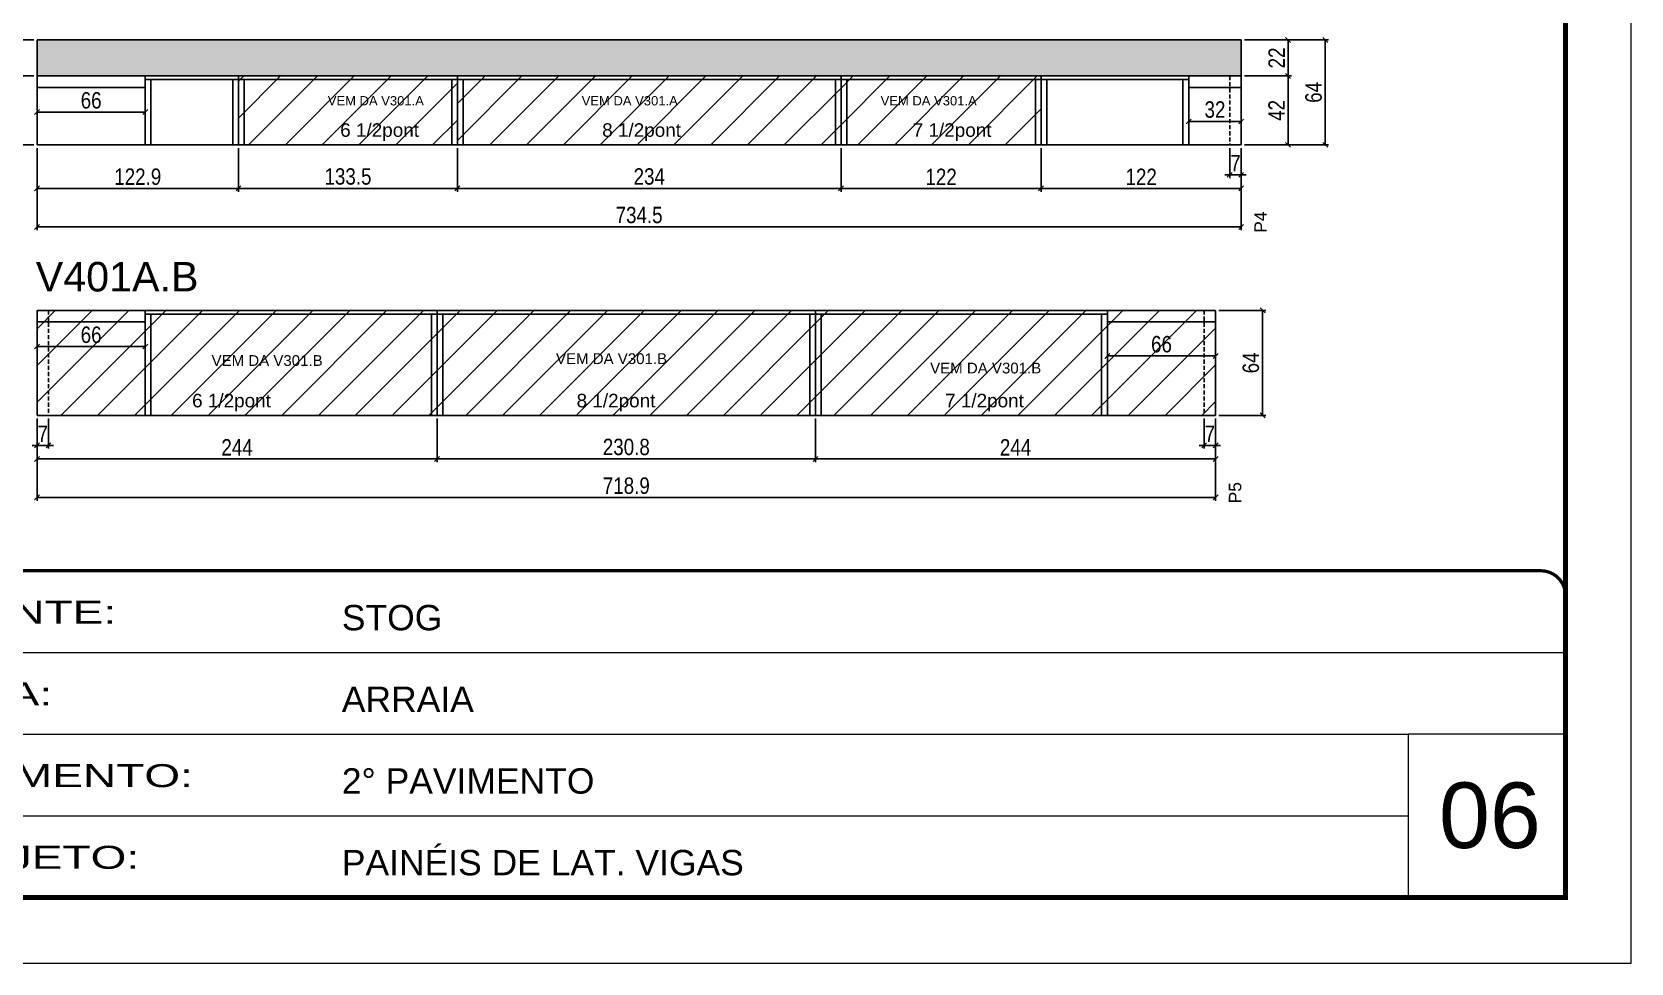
# Model space of a CAD drawing. Extents: x -3394 to 16474, y -5031 to 14397.
# Drawn here: x 6367 to 7342, y 12198 to 12766 of the extents above; entities that cross this region are included whole.
import ezdxf

# ---------------------------------------------------------------- set-up
doc = ezdxf.new("R2010")
doc.units = 0
for name, pattern in [('CONTINUO', [0]), ('DASHED', [0.75, 0.5, -0.25]), ('HIDDEN', [0.375, 0.25, -0.125])]:
    doc.linetypes.add(name, pattern=pattern)
doc.layers.get('0').update_dxf_attribs({"linetype": 'CONTINUOUS'})
doc.layers.get('Defpoints').update_dxf_attribs({"linetype": 'CONTINUOUS'})
for name, color, linetype, lineweight in [('CARIMBO', 255, 'CONTINUOUS', 9), ('Folhas', 255, 'CONTINUOUS', 9), ('REAPROVEITAMENTO', 251, 'CONTINUOUS', 9), ('SARRAFO DE PRESSAO', 251, 'DASHED', 9)]:
    doc.layers.add(name, color=color, linetype=linetype, lineweight=lineweight)
for name, color, linetype in [('COTA', 241, 'CONTINUOUS'), ('NOMENCLATURA', 7, 'CONTINUOUS'), ('Painéis', 200, 'CONTINUOUS'), ('PONTALETE', 7, 'CONTINUOUS'), ('SARR_2.2x7', 40, 'CONTINUOUS'), ('SARR_3.5x7', 81, 'CONTINUOUS')]:
    doc.layers.add(name, color=color, linetype=linetype)
doc.styles.add('ARIAL', font='arial.ttf')
doc.styles.add('COTA TECNICA', font='techl___.ttf', dxfattribs={"height": 10})
doc.styles.add('Tecnologia', font='')
doc.styles.get('Tecnologia').set_extended_font_data('Forgotten Futurist')
doc.dimstyles.new('PAINEL', dxfattribs={"dimtxt": 10, "dimasz": 3, "dimexe": 3, "dimexo": 3, "dimgap": 3, "dimtad": 1, "dimdec": 1, "dimzin": 12, "dimdsep": 46, "dimtxsty": 'COTA TECNICA', "dimblk1": 'OBLIQUE', "dimblk2": 'OBLIQUE', "dimsah": 1, "dimcen": 0.9, "dimclrd": 4, "dimclre": 4, "dimclrt": 240, "dimadec": 1, "dimazin": 3, "dimtfac": 1, "dimtdec": 1, "dimtmove": 0, "dimatfit": 3, "dimfxl": 1, "dimtolj": 1, "dimtzin": 12, "dimarcsym": 0})
pattern_1 = [(45, (97.746, -339.64), (-11.22532, 11.22532), [])]
pattern_2 = [(45, (48.146, -225.226), (-11.22532, 11.22532), [])]

# ---------------------------------------------------------------- blocks, each defined once
blk = doc.blocks.new('9999999999')
at = {"color": 30, "linetype": 'CONTINUO'}
for p, q in [((98564.56, 34379.64), (99583.98, 34379.64)), ((98564.56, 34329.83), (99487.98, 34329.83)), ((99583.98, 34329.83), (99487.98, 34329.83)), ((99487.98, 34329.83), (99487.98, 34230.21)), ((98564.56, 34280.02), (99487.98, 34280.02))]:
    blk.add_line(p, q, dxfattribs=at)
at = {"color": 30, "linetype": 'CONTINUO', "const_width": 2}
blk.add_lwpolyline([(99583.98, 34230.21), (99583.98, 34414.45, 0.414214), (99568.98, 34429.45), (98228.98, 34429.45, 0.414214), (98213.98, 34414.45), (98213.98, 34245.21, 0.414214), (98228.98, 34230.21), (99583.98, 34230.21)], format="xyb", dxfattribs=at)
at = {"layer": 'Folhas'}
blk.add_lwpolyline([(98138.98, 34190.21), (99623.98, 34190.21), (99623.98, 35240.21), (98138.98, 35240.21)], close=True, dxfattribs=at)
at = {"layer": 'Folhas', "color": 30, "const_width": 3}
blk.add_lwpolyline([(98213.98, 34230.21), (99583.98, 34230.21), (99583.98, 35200.21), (98213.98, 35200.21)], close=True, dxfattribs=at)
at = {"color": 7, "linetype": 'Continuous', "ltscale": 5, "style": 'ARIAL'}
for s, height, p in [('STOG', 15.483, (98837.68, 34393.13)), ('ARRAIA', 15.483, (98837.68, 34343.32)), ('2° PAVIMENTO', 15.4829, (98837.68, 34293.51)), ('PAINÉIS DE LAT. VIGAS', 15.4829, (98837.68, 34243.7))]:
    blk.add_text(s, height=height, dxfattribs=at).set_placement(p)
at = {"layer": 'Folhas', "color": 7, "style": 'Tecnologia', "width": 1.5}
for s, p in [('CLIENTE:', (98573.65, 34397.17)), ('OBRA:', (98573.65, 34347.31)), ('PAVIMENTO:', (98573.65, 34297.5)), ('PROJETO:', (98573.65, 34247.69))]:
    blk.add_text(s, height=14, dxfattribs=at).set_placement(p)
blk = doc.blocks.new('_Oblique')
at = {"color": 0, "linetype": 'ByBlock', "lineweight": -2}
blk.add_line((-0.5, -0.5), (0.5, 0.5), dxfattribs=at)
blk = doc.blocks.new('*D99')
at = {"layer": 'COTA', "color": 4, "linetype": 'Continuous', "lineweight": -2, "transparency": 16777216}
for p, q in [((6626.41, 12695.02), (6626.41, 12668.44)), ((6860.41, 12695.02), (6860.41, 12668.44)), ((6626.41, 12670.44), (6860.41, 12670.44))]:
    blk.add_line(p, q, dxfattribs=at)
at = {"layer": 'Defpoints', "color": 0, "linetype": 'Continuous', "transparency": 16777216}
for p in [(6626.41, 12697.02), (6860.41, 12697.02), (6860.41, 12670.44)]:
    blk.add_point(p, dxfattribs=at)
at = {"layer": 'COTA', "color": 4, "linetype": 'Continuous', "lineweight": -2, "transparency": 16777216, "xscale": 3, "yscale": 3, "zscale": 3, "rotation": 180}
blk.add_blockref('_Oblique', (6626.41, 12670.44), dxfattribs=at)
at = {"layer": 'COTA', "color": 4, "linetype": 'Continuous', "lineweight": -2, "transparency": 16777216, "xscale": 3, "yscale": 3, "zscale": 3}
blk.add_blockref('_Oblique', (6860.41, 12670.44), dxfattribs=at)
at = {"layer": 'COTA', "color": 240, "linetype": 'Continuous', "transparency": 16777216, "insert": (6743.41, 12677.66), "char_height": 10, "attachment_point": 5, "style": 'COTA TECNICA'}
blk.add_mtext('\\A1;234', dxfattribs=at)
blk = doc.blocks.new('*D100')
at = {"layer": 'COTA', "color": 4, "linetype": 'Continuous', "lineweight": -2, "transparency": 16777216}
for p, q in [((6860.41, 12695.02), (6860.41, 12668.44)), ((6982.41, 12695.02), (6982.41, 12668.44)), ((6860.41, 12670.44), (6982.41, 12670.44))]:
    blk.add_line(p, q, dxfattribs=at)
at = {"layer": 'Defpoints', "color": 0, "linetype": 'Continuous', "transparency": 16777216}
for p in [(6860.41, 12697.02), (6982.41, 12697.02), (6982.41, 12670.44)]:
    blk.add_point(p, dxfattribs=at)
at = {"layer": 'COTA', "color": 4, "linetype": 'Continuous', "lineweight": -2, "transparency": 16777216, "xscale": 3, "yscale": 3, "zscale": 3, "rotation": 180}
blk.add_blockref('_Oblique', (6860.41, 12670.44), dxfattribs=at)
at = {"layer": 'COTA', "color": 4, "linetype": 'Continuous', "lineweight": -2, "transparency": 16777216, "xscale": 3, "yscale": 3, "zscale": 3}
blk.add_blockref('_Oblique', (6982.41, 12670.44), dxfattribs=at)
at = {"layer": 'COTA', "color": 240, "linetype": 'Continuous', "transparency": 16777216, "insert": (6921.41, 12677.5), "char_height": 10, "attachment_point": 5, "style": 'COTA TECNICA'}
blk.add_mtext('\\A1;122', dxfattribs=at)
blk = doc.blocks.new('*D101')
at = {"layer": 'COTA', "color": 4, "linetype": 'Continuous', "lineweight": -2, "transparency": 16777216}
for p, q in [((6369.99, 12695.02), (6369.99, 12644.96)), ((7104.44, 12695.02), (7104.44, 12644.96)), ((6369.99, 12646.96), (7104.44, 12646.96))]:
    blk.add_line(p, q, dxfattribs=at)
at = {"layer": 'Defpoints', "color": 0, "linetype": 'Continuous', "transparency": 16777216}
for p in [(6369.99, 12697.02), (7104.44, 12697.02), (7104.44, 12646.96)]:
    blk.add_point(p, dxfattribs=at)
at = {"layer": 'COTA', "color": 4, "linetype": 'Continuous', "lineweight": -2, "transparency": 16777216, "xscale": 3, "yscale": 3, "zscale": 3, "rotation": 180}
blk.add_blockref('_Oblique', (6369.99, 12646.96), dxfattribs=at)
at = {"layer": 'COTA', "color": 4, "linetype": 'Continuous', "lineweight": -2, "transparency": 16777216, "xscale": 3, "yscale": 3, "zscale": 3}
blk.add_blockref('_Oblique', (7104.44, 12646.96), dxfattribs=at)
at = {"layer": 'COTA', "color": 240, "linetype": 'Continuous', "transparency": 16777216, "insert": (6737.21, 12654.18), "char_height": 10, "attachment_point": 5, "style": 'COTA TECNICA'}
blk.add_mtext('\\A1;734.5', dxfattribs=at)
blk = doc.blocks.new('*D102')
at = {"layer": 'COTA', "color": 4, "linetype": 'Continuous', "lineweight": -2, "transparency": 16777216}
for p, q in [((7106.44, 12739.02), (7135.07, 12739.02)), ((7133.07, 12697.02), (7133.07, 12739.02)), ((7106.44, 12697.02), (7135.07, 12697.02))]:
    blk.add_line(p, q, dxfattribs=at)
at = {"layer": 'Defpoints', "color": 0, "linetype": 'Continuous', "transparency": 16777216}
for p in [(7104.44, 12739.02), (7133.07, 12739.02), (7104.44, 12697.02)]:
    blk.add_point(p, dxfattribs=at)
at = {"layer": 'COTA', "color": 4, "linetype": 'Continuous', "lineweight": -2, "transparency": 16777216, "xscale": 3, "yscale": 3, "zscale": 3}
for p, rotation in [((7133.07, 12739.02), 90), ((7133.07, 12697.02), 270)]:
    blk.add_blockref('_Oblique', p, dxfattribs=dict(at, rotation=rotation))
at = {"layer": 'COTA', "color": 240, "linetype": 'Continuous', "transparency": 16777216, "insert": (7126, 12718.02), "char_height": 10, "attachment_point": 5, "rotation": 90, "style": 'COTA TECNICA'}
blk.add_mtext('\\A1;42', dxfattribs=at)
blk = doc.blocks.new('*D103')
at = {"layer": 'COTA', "color": 4, "linetype": 'Continuous', "lineweight": -2, "transparency": 16777216}
for p, q in [((7106.44, 12761.02), (7135.07, 12761.02)), ((7133.07, 12739.02), (7133.07, 12761.02)), ((7106.44, 12739.02), (7135.07, 12739.02))]:
    blk.add_line(p, q, dxfattribs=at)
at = {"layer": 'Defpoints', "color": 0, "linetype": 'Continuous', "transparency": 16777216}
for p in [(7104.44, 12761.02), (7133.07, 12761.02), (7104.44, 12739.02)]:
    blk.add_point(p, dxfattribs=at)
at = {"layer": 'COTA', "color": 4, "linetype": 'Continuous', "lineweight": -2, "transparency": 16777216, "xscale": 3, "yscale": 3, "zscale": 3}
for p, rotation in [((7133.07, 12761.02), 90), ((7133.07, 12739.02), 270)]:
    blk.add_blockref('_Oblique', p, dxfattribs=dict(at, rotation=rotation))
at = {"layer": 'COTA', "color": 240, "linetype": 'Continuous', "transparency": 16777216, "insert": (7126.07, 12750.02), "char_height": 10, "attachment_point": 5, "rotation": 90, "style": 'COTA TECNICA'}
blk.add_mtext('\\A1;22', dxfattribs=at)
blk = doc.blocks.new('*D104')
at = {"layer": 'COTA', "color": 4, "linetype": 'Continuous', "lineweight": -2, "transparency": 16777216}
for p, q in [((7106.44, 12761.02), (7157.73, 12761.02)), ((7155.73, 12697.02), (7155.73, 12761.02)), ((7106.44, 12697.02), (7157.73, 12697.02))]:
    blk.add_line(p, q, dxfattribs=at)
at = {"layer": 'Defpoints', "color": 0, "linetype": 'Continuous', "transparency": 16777216}
for p in [(7104.44, 12761.02), (7155.73, 12761.02), (7104.44, 12697.02)]:
    blk.add_point(p, dxfattribs=at)
at = {"layer": 'COTA', "color": 4, "linetype": 'Continuous', "lineweight": -2, "transparency": 16777216, "xscale": 3, "yscale": 3, "zscale": 3}
for p, rotation in [((7155.73, 12761.02), 90), ((7155.73, 12697.02), 270)]:
    blk.add_blockref('_Oblique', p, dxfattribs=dict(at, rotation=rotation))
at = {"layer": 'COTA', "color": 240, "linetype": 'Continuous', "transparency": 16777216, "insert": (7148.63, 12729.02), "char_height": 10, "attachment_point": 5, "rotation": 90, "style": 'COTA TECNICA'}
blk.add_mtext('\\A1;64', dxfattribs=at)
blk = doc.blocks.new('*D105')
at = {"layer": 'COTA', "color": 4, "linetype": 'Continuous', "lineweight": -2, "transparency": 16777216}
for p, q in [((6367.99, 12739.02), (6347.54, 12739.02)), ((6349.54, 12697.02), (6349.54, 12739.02)), ((6367.99, 12697.02), (6347.54, 12697.02))]:
    blk.add_line(p, q, dxfattribs=at)
at = {"layer": 'Defpoints', "color": 0, "linetype": 'Continuous', "transparency": 16777216}
for p in [(6349.54, 12739.02), (6369.99, 12739.02), (6369.99, 12697.02)]:
    blk.add_point(p, dxfattribs=at)
at = {"layer": 'COTA', "color": 4, "linetype": 'Continuous', "lineweight": -2, "transparency": 16777216, "xscale": 3, "yscale": 3, "zscale": 3}
for p, rotation in [((6349.54, 12739.02), 90), ((6349.54, 12697.02), 270)]:
    blk.add_blockref('_Oblique', p, dxfattribs=dict(at, rotation=rotation))
at = {"layer": 'COTA', "color": 240, "linetype": 'Continuous', "transparency": 16777216, "insert": (6342.47, 12718.02), "char_height": 10, "attachment_point": 5, "rotation": 90, "style": 'COTA TECNICA'}
blk.add_mtext('\\A1;42', dxfattribs=at)
blk = doc.blocks.new('*D106')
at = {"layer": 'COTA', "color": 4, "linetype": 'Continuous', "lineweight": -2, "transparency": 16777216}
for p, q in [((6367.99, 12761.02), (6347.54, 12761.02)), ((6349.54, 12739.02), (6349.54, 12761.02)), ((6365.99, 12739.02), (6347.54, 12739.02))]:
    blk.add_line(p, q, dxfattribs=at)
at = {"layer": 'Defpoints', "color": 0, "linetype": 'Continuous', "transparency": 16777216}
for p in [(6349.54, 12761.02), (6369.99, 12761.02), (6367.99, 12739.02)]:
    blk.add_point(p, dxfattribs=at)
at = {"layer": 'COTA', "color": 4, "linetype": 'Continuous', "lineweight": -2, "transparency": 16777216, "xscale": 3, "yscale": 3, "zscale": 3}
for p, rotation in [((6349.54, 12761.02), 90), ((6349.54, 12739.02), 270)]:
    blk.add_blockref('_Oblique', p, dxfattribs=dict(at, rotation=rotation))
at = {"layer": 'COTA', "color": 240, "linetype": 'Continuous', "transparency": 16777216, "insert": (6342.54, 12750.02), "char_height": 10, "attachment_point": 5, "rotation": 90, "style": 'COTA TECNICA'}
blk.add_mtext('\\A1;22', dxfattribs=at)
blk = doc.blocks.new('*D113')
at = {"layer": 'COTA', "color": 4, "linetype": 'Continuous', "lineweight": -2, "transparency": 16777216}
for p, q in [((6369.99, 12695.02), (6369.99, 12668.44)), ((6492.9, 12695.02), (6492.9, 12668.44)), ((6369.99, 12670.44), (6492.9, 12670.44))]:
    blk.add_line(p, q, dxfattribs=at)
at = {"layer": 'Defpoints', "color": 0, "linetype": 'Continuous', "transparency": 16777216}
for p in [(6369.99, 12697.02), (6492.9, 12697.02), (6492.9, 12670.44)]:
    blk.add_point(p, dxfattribs=at)
at = {"layer": 'COTA', "color": 4, "linetype": 'Continuous', "lineweight": -2, "transparency": 16777216, "xscale": 3, "yscale": 3, "zscale": 3, "rotation": 180}
blk.add_blockref('_Oblique', (6369.99, 12670.44), dxfattribs=at)
at = {"layer": 'COTA', "color": 4, "linetype": 'Continuous', "lineweight": -2, "transparency": 16777216, "xscale": 3, "yscale": 3, "zscale": 3}
blk.add_blockref('_Oblique', (6492.9, 12670.44), dxfattribs=at)
at = {"layer": 'COTA', "color": 240, "linetype": 'Continuous', "transparency": 16777216, "insert": (6431.44, 12677.53), "char_height": 10, "attachment_point": 5, "style": 'COTA TECNICA'}
blk.add_mtext('\\A1;122.9', dxfattribs=at)
blk = doc.blocks.new('*D114')
at = {"layer": 'COTA', "color": 4, "linetype": 'Continuous', "lineweight": -2, "transparency": 16777216}
for p, q in [((6370, 12730.02), (6370, 12715)), ((6436, 12730.02), (6436, 12715)), ((6370, 12717), (6436, 12717))]:
    blk.add_line(p, q, dxfattribs=at)
at = {"layer": 'Defpoints', "color": 0, "linetype": 'Continuous', "transparency": 16777216}
for p in [(6370, 12732.02), (6436, 12732.02), (6436, 12717)]:
    blk.add_point(p, dxfattribs=at)
at = {"layer": 'COTA', "color": 4, "linetype": 'Continuous', "lineweight": -2, "transparency": 16777216, "xscale": 3, "yscale": 3, "zscale": 3, "rotation": 180}
blk.add_blockref('_Oblique', (6370, 12717), dxfattribs=at)
at = {"layer": 'COTA', "color": 4, "linetype": 'Continuous', "lineweight": -2, "transparency": 16777216, "xscale": 3, "yscale": 3, "zscale": 3}
blk.add_blockref('_Oblique', (6436, 12717), dxfattribs=at)
at = {"layer": 'COTA', "color": 240, "linetype": 'Continuous', "transparency": 16777216, "insert": (6403, 12724.1), "char_height": 10, "attachment_point": 5, "style": 'COTA TECNICA'}
blk.add_mtext('\\A1;66', dxfattribs=at)
blk = doc.blocks.new('*D126')
at = {"layer": 'COTA', "color": 4, "linetype": 'Continuous', "lineweight": -2, "transparency": 16777216}
for p, q in [((7097.44, 12695.02), (7097.44, 12676.72)), ((7104.44, 12695.02), (7104.44, 12676.72)), ((7097.44, 12678.72), (7094.44, 12678.72)), ((7104.44, 12678.72), (7097.44, 12678.72)), ((7104.44, 12678.72), (7107.44, 12678.72))]:
    blk.add_line(p, q, dxfattribs=at)
at = {"layer": 'Defpoints', "color": 0, "linetype": 'Continuous', "transparency": 16777216}
for p in [(7097.44, 12697.02), (7104.44, 12697.02), (7097.44, 12678.72)]:
    blk.add_point(p, dxfattribs=at)
at = {"layer": 'COTA', "color": 4, "linetype": 'Continuous', "lineweight": -2, "transparency": 16777216, "xscale": 3, "yscale": 3, "zscale": 3}
blk.add_blockref('_Oblique', (7097.44, 12678.72), dxfattribs=at)
at = {"layer": 'COTA', "color": 4, "linetype": 'Continuous', "lineweight": -2, "transparency": 16777216, "xscale": 3, "yscale": 3, "zscale": 3, "rotation": 180}
blk.add_blockref('_Oblique', (7104.44, 12678.72), dxfattribs=at)
at = {"layer": 'COTA', "color": 240, "linetype": 'Continuous', "transparency": 16777216, "insert": (7100.94, 12685.8), "char_height": 10, "attachment_point": 5, "style": 'COTA TECNICA'}
blk.add_mtext('\\A1;7', dxfattribs=at)
blk = doc.blocks.new('*D127')
at = {"layer": 'COTA', "color": 4, "linetype": 'Continuous', "lineweight": -2, "transparency": 16777216}
for p, q in [((7072.44, 12730.02), (7072.44, 12709.27)), ((7104.44, 12730.02), (7104.44, 12709.27)), ((7072.44, 12711.27), (7104.44, 12711.27))]:
    blk.add_line(p, q, dxfattribs=at)
at = {"layer": 'Defpoints', "color": 0, "linetype": 'Continuous', "transparency": 16777216}
for p in [(7072.44, 12732.02), (7104.44, 12732.02), (7104.44, 12711.27)]:
    blk.add_point(p, dxfattribs=at)
at = {"layer": 'COTA', "color": 4, "linetype": 'Continuous', "lineweight": -2, "transparency": 16777216, "xscale": 3, "yscale": 3, "zscale": 3, "rotation": 180}
blk.add_blockref('_Oblique', (7072.44, 12711.27), dxfattribs=at)
at = {"layer": 'COTA', "color": 4, "linetype": 'Continuous', "lineweight": -2, "transparency": 16777216, "xscale": 3, "yscale": 3, "zscale": 3}
blk.add_blockref('_Oblique', (7104.44, 12711.27), dxfattribs=at)
at = {"layer": 'COTA', "color": 240, "linetype": 'Continuous', "transparency": 16777216, "insert": (7088.44, 12718.49), "char_height": 10, "attachment_point": 5, "style": 'COTA TECNICA'}
blk.add_mtext('\\A1;32', dxfattribs=at)
blk = doc.blocks.new('*D117')
at = {"layer": 'COTA', "color": 4, "linetype": 'Continuous', "lineweight": -2, "transparency": 16777216}
for p, q in [((6614.01, 12530.02), (6614.01, 12503.44)), ((6844.81, 12530.02), (6844.81, 12503.44)), ((6614.01, 12505.44), (6844.81, 12505.44))]:
    blk.add_line(p, q, dxfattribs=at)
at = {"layer": 'Defpoints', "color": 0, "linetype": 'Continuous', "transparency": 16777216}
for p in [(6614.01, 12532.02), (6844.81, 12532.02), (6844.81, 12505.44)]:
    blk.add_point(p, dxfattribs=at)
at = {"layer": 'COTA', "color": 4, "linetype": 'Continuous', "lineweight": -2, "transparency": 16777216, "xscale": 3, "yscale": 3, "zscale": 3, "rotation": 180}
blk.add_blockref('_Oblique', (6614.01, 12505.44), dxfattribs=at)
at = {"layer": 'COTA', "color": 4, "linetype": 'Continuous', "lineweight": -2, "transparency": 16777216, "xscale": 3, "yscale": 3, "zscale": 3}
blk.add_blockref('_Oblique', (6844.81, 12505.44), dxfattribs=at)
at = {"layer": 'COTA', "color": 240, "linetype": 'Continuous', "transparency": 16777216, "insert": (6729.41, 12512.68), "char_height": 10, "attachment_point": 5, "style": 'COTA TECNICA'}
blk.add_mtext('\\A1;230.8', dxfattribs=at)
blk = doc.blocks.new('*D118')
at = {"layer": 'COTA', "color": 4, "linetype": 'Continuous', "lineweight": -2, "transparency": 16777216}
for p, q in [((6844.81, 12530.02), (6844.81, 12503.44)), ((7088.84, 12530.02), (7088.84, 12503.44)), ((6844.81, 12505.44), (7088.84, 12505.44))]:
    blk.add_line(p, q, dxfattribs=at)
at = {"layer": 'Defpoints', "color": 0, "linetype": 'Continuous', "transparency": 16777216}
for p in [(6844.81, 12532.02), (7088.84, 12532.02), (7088.84, 12505.44)]:
    blk.add_point(p, dxfattribs=at)
at = {"layer": 'COTA', "color": 4, "linetype": 'Continuous', "lineweight": -2, "transparency": 16777216, "xscale": 3, "yscale": 3, "zscale": 3, "rotation": 180}
blk.add_blockref('_Oblique', (6844.81, 12505.44), dxfattribs=at)
at = {"layer": 'COTA', "color": 4, "linetype": 'Continuous', "lineweight": -2, "transparency": 16777216, "xscale": 3, "yscale": 3, "zscale": 3}
blk.add_blockref('_Oblique', (7088.84, 12505.44), dxfattribs=at)
at = {"layer": 'COTA', "color": 240, "linetype": 'Continuous', "transparency": 16777216, "insert": (6966.82, 12512.51), "char_height": 10, "attachment_point": 5, "style": 'COTA TECNICA'}
blk.add_mtext('\\A1;244', dxfattribs=at)
blk = doc.blocks.new('*D119')
at = {"layer": 'COTA', "color": 4, "linetype": 'Continuous', "lineweight": -2, "transparency": 16777216}
for p, q in [((6369.99, 12530.02), (6369.99, 12479.96)), ((7088.84, 12530.02), (7088.84, 12479.96)), ((6369.99, 12481.96), (7088.84, 12481.96))]:
    blk.add_line(p, q, dxfattribs=at)
at = {"layer": 'Defpoints', "color": 0, "linetype": 'Continuous', "transparency": 16777216}
for p in [(6369.99, 12532.02), (7088.84, 12532.02), (7088.84, 12481.96)]:
    blk.add_point(p, dxfattribs=at)
at = {"layer": 'COTA', "color": 4, "linetype": 'Continuous', "lineweight": -2, "transparency": 16777216, "xscale": 3, "yscale": 3, "zscale": 3, "rotation": 180}
blk.add_blockref('_Oblique', (6369.99, 12481.96), dxfattribs=at)
at = {"layer": 'COTA', "color": 4, "linetype": 'Continuous', "lineweight": -2, "transparency": 16777216, "xscale": 3, "yscale": 3, "zscale": 3}
blk.add_blockref('_Oblique', (7088.84, 12481.96), dxfattribs=at)
at = {"layer": 'COTA', "color": 240, "linetype": 'Continuous', "transparency": 16777216, "insert": (6729.41, 12489.06), "char_height": 10, "attachment_point": 5, "style": 'COTA TECNICA'}
blk.add_mtext('\\A1;718.9', dxfattribs=at)
blk = doc.blocks.new('*D120')
at = {"layer": 'COTA', "color": 4, "linetype": 'Continuous', "lineweight": -2, "transparency": 16777216}
for p, q in [((7090.84, 12596.02), (7119.47, 12596.02)), ((7117.47, 12532.02), (7117.47, 12596.02)), ((7090.84, 12532.02), (7119.47, 12532.02))]:
    blk.add_line(p, q, dxfattribs=at)
at = {"layer": 'Defpoints', "color": 0, "linetype": 'Continuous', "transparency": 16777216}
for p in [(7088.84, 12596.02), (7117.47, 12596.02), (7088.84, 12532.02)]:
    blk.add_point(p, dxfattribs=at)
at = {"layer": 'COTA', "color": 4, "linetype": 'Continuous', "lineweight": -2, "transparency": 16777216, "xscale": 3, "yscale": 3, "zscale": 3}
for p, rotation in [((7117.47, 12596.02), 90), ((7117.47, 12532.02), 270)]:
    blk.add_blockref('_Oblique', p, dxfattribs=dict(at, rotation=rotation))
at = {"layer": 'COTA', "color": 240, "linetype": 'Continuous', "transparency": 16777216, "insert": (7110.37, 12564.02), "char_height": 10, "attachment_point": 5, "rotation": 90, "style": 'COTA TECNICA'}
blk.add_mtext('\\A1;64', dxfattribs=at)
blk = doc.blocks.new('*D121')
at = {"layer": 'COTA', "color": 4, "linetype": 'Continuous', "lineweight": -2, "transparency": 16777216}
for p, q in [((6369.99, 12530.02), (6369.99, 12503.44)), ((6614.01, 12530.02), (6614.01, 12503.44)), ((6369.99, 12505.44), (6614.01, 12505.44))]:
    blk.add_line(p, q, dxfattribs=at)
at = {"layer": 'Defpoints', "color": 0, "linetype": 'Continuous', "transparency": 16777216}
for p in [(6369.99, 12532.02), (6614.01, 12532.02), (6614.01, 12505.44)]:
    blk.add_point(p, dxfattribs=at)
at = {"layer": 'COTA', "color": 4, "linetype": 'Continuous', "lineweight": -2, "transparency": 16777216, "xscale": 3, "yscale": 3, "zscale": 3, "rotation": 180}
blk.add_blockref('_Oblique', (6369.99, 12505.44), dxfattribs=at)
at = {"layer": 'COTA', "color": 4, "linetype": 'Continuous', "lineweight": -2, "transparency": 16777216, "xscale": 3, "yscale": 3, "zscale": 3}
blk.add_blockref('_Oblique', (6614.01, 12505.44), dxfattribs=at)
at = {"layer": 'COTA', "color": 240, "linetype": 'Continuous', "transparency": 16777216, "insert": (6492, 12512.51), "char_height": 10, "attachment_point": 5, "style": 'COTA TECNICA'}
blk.add_mtext('\\A1;244', dxfattribs=at)
blk = doc.blocks.new('*D122')
at = {"layer": 'COTA', "color": 4, "linetype": 'Continuous', "lineweight": -2, "transparency": 16777216}
for p, q in [((6370, 12587.02), (6370, 12572)), ((6436, 12587.02), (6436, 12572)), ((6370, 12574), (6436, 12574))]:
    blk.add_line(p, q, dxfattribs=at)
at = {"layer": 'Defpoints', "color": 0, "linetype": 'Continuous', "transparency": 16777216}
for p in [(6370, 12589.02), (6436, 12589.02), (6436, 12574)]:
    blk.add_point(p, dxfattribs=at)
at = {"layer": 'COTA', "color": 4, "linetype": 'Continuous', "lineweight": -2, "transparency": 16777216, "xscale": 3, "yscale": 3, "zscale": 3, "rotation": 180}
blk.add_blockref('_Oblique', (6370, 12574), dxfattribs=at)
at = {"layer": 'COTA', "color": 4, "linetype": 'Continuous', "lineweight": -2, "transparency": 16777216, "xscale": 3, "yscale": 3, "zscale": 3}
blk.add_blockref('_Oblique', (6436, 12574), dxfattribs=at)
at = {"layer": 'COTA', "color": 240, "linetype": 'Continuous', "transparency": 16777216, "insert": (6403, 12581.1), "char_height": 10, "attachment_point": 5, "style": 'COTA TECNICA'}
blk.add_mtext('\\A1;66', dxfattribs=at)
blk = doc.blocks.new('*D123')
at = {"layer": 'COTA', "color": 4, "linetype": 'Continuous', "lineweight": -2, "transparency": 16777216}
for p, q in [((7081.84, 12530.02), (7081.84, 12511.72)), ((7088.84, 12530.02), (7088.84, 12511.72)), ((7081.84, 12513.72), (7078.84, 12513.72)), ((7088.84, 12513.72), (7081.84, 12513.72)), ((7088.84, 12513.72), (7091.84, 12513.72))]:
    blk.add_line(p, q, dxfattribs=at)
at = {"layer": 'Defpoints', "color": 0, "linetype": 'Continuous', "transparency": 16777216}
for p in [(7081.84, 12532.02), (7088.84, 12532.02), (7081.84, 12513.72)]:
    blk.add_point(p, dxfattribs=at)
at = {"layer": 'COTA', "color": 4, "linetype": 'Continuous', "lineweight": -2, "transparency": 16777216, "xscale": 3, "yscale": 3, "zscale": 3}
blk.add_blockref('_Oblique', (7081.84, 12513.72), dxfattribs=at)
at = {"layer": 'COTA', "color": 4, "linetype": 'Continuous', "lineweight": -2, "transparency": 16777216, "xscale": 3, "yscale": 3, "zscale": 3, "rotation": 180}
blk.add_blockref('_Oblique', (7088.84, 12513.72), dxfattribs=at)
at = {"layer": 'COTA', "color": 240, "linetype": 'Continuous', "transparency": 16777216, "insert": (7085.34, 12520.79), "char_height": 10, "attachment_point": 5, "style": 'COTA TECNICA'}
blk.add_mtext('\\A1;7', dxfattribs=at)
blk = doc.blocks.new('*D124')
at = {"layer": 'COTA', "color": 4, "linetype": 'Continuous', "lineweight": -2, "transparency": 16777216}
for p, q in [((7022.84, 12587.02), (7022.84, 12566.27)), ((7088.84, 12587.02), (7088.84, 12566.27)), ((7022.84, 12568.27), (7088.84, 12568.27))]:
    blk.add_line(p, q, dxfattribs=at)
at = {"layer": 'Defpoints', "color": 0, "linetype": 'Continuous', "transparency": 16777216}
for p in [(7022.84, 12589.02), (7088.84, 12589.02), (7088.84, 12568.27)]:
    blk.add_point(p, dxfattribs=at)
at = {"layer": 'COTA', "color": 4, "linetype": 'Continuous', "lineweight": -2, "transparency": 16777216, "xscale": 3, "yscale": 3, "zscale": 3, "rotation": 180}
blk.add_blockref('_Oblique', (7022.84, 12568.27), dxfattribs=at)
at = {"layer": 'COTA', "color": 4, "linetype": 'Continuous', "lineweight": -2, "transparency": 16777216, "xscale": 3, "yscale": 3, "zscale": 3}
blk.add_blockref('_Oblique', (7088.84, 12568.27), dxfattribs=at)
at = {"layer": 'COTA', "color": 240, "linetype": 'Continuous', "transparency": 16777216, "insert": (7055.84, 12575.37), "char_height": 10, "attachment_point": 5, "style": 'COTA TECNICA'}
blk.add_mtext('\\A1;66', dxfattribs=at)
blk = doc.blocks.new('*D125')
at = {"layer": 'COTA', "color": 4, "linetype": 'Continuous', "lineweight": -2, "transparency": 16777216}
for p, q in [((6369.99, 12530.02), (6369.99, 12511.72)), ((6376.99, 12530.02), (6376.99, 12511.72)), ((6369.99, 12513.72), (6366.99, 12513.72)), ((6369.99, 12513.72), (6376.99, 12513.72)), ((6376.99, 12513.72), (6379.99, 12513.72))]:
    blk.add_line(p, q, dxfattribs=at)
at = {"layer": 'Defpoints', "color": 0, "linetype": 'Continuous', "transparency": 16777216}
for p in [(6369.99, 12532.02), (6376.99, 12532.02), (6376.99, 12513.72)]:
    blk.add_point(p, dxfattribs=at)
at = {"layer": 'COTA', "color": 4, "linetype": 'Continuous', "lineweight": -2, "transparency": 16777216, "xscale": 3, "yscale": 3, "zscale": 3}
blk.add_blockref('_Oblique', (6369.99, 12513.72), dxfattribs=at)
at = {"layer": 'COTA', "color": 4, "linetype": 'Continuous', "lineweight": -2, "transparency": 16777216, "xscale": 3, "yscale": 3, "zscale": 3, "rotation": 180}
blk.add_blockref('_Oblique', (6376.99, 12513.72), dxfattribs=at)
at = {"layer": 'COTA', "color": 240, "linetype": 'Continuous', "transparency": 16777216, "insert": (6373.49, 12520.79), "char_height": 10, "attachment_point": 5, "style": 'COTA TECNICA'}
blk.add_mtext('\\A1;7', dxfattribs=at)
blk = doc.blocks.new('*D115')
at = {"layer": 'COTA', "color": 4, "linetype": 'Continuous', "lineweight": -2, "transparency": 16777216}
for p, q in [((6982.41, 12695.02), (6982.41, 12668.44)), ((7104.44, 12695.02), (7104.44, 12668.44)), ((6982.41, 12670.44), (7104.44, 12670.44))]:
    blk.add_line(p, q, dxfattribs=at)
at = {"layer": 'Defpoints', "color": 0, "linetype": 'Continuous', "transparency": 16777216}
for p in [(6982.41, 12697.02), (7104.44, 12697.02), (7104.44, 12670.44)]:
    blk.add_point(p, dxfattribs=at)
at = {"layer": 'COTA', "color": 4, "linetype": 'Continuous', "lineweight": -2, "transparency": 16777216, "xscale": 3, "yscale": 3, "zscale": 3, "rotation": 180}
blk.add_blockref('_Oblique', (6982.41, 12670.44), dxfattribs=at)
at = {"layer": 'COTA', "color": 4, "linetype": 'Continuous', "lineweight": -2, "transparency": 16777216, "xscale": 3, "yscale": 3, "zscale": 3}
blk.add_blockref('_Oblique', (7104.44, 12670.44), dxfattribs=at)
at = {"layer": 'COTA', "color": 240, "linetype": 'Continuous', "transparency": 16777216, "insert": (7043.42, 12677.5), "char_height": 10, "attachment_point": 5, "style": 'COTA TECNICA'}
blk.add_mtext('\\A1;122', dxfattribs=at)
blk = doc.blocks.new('*D116')
at = {"layer": 'COTA', "color": 4, "linetype": 'Continuous', "lineweight": -2, "transparency": 16777216}
for p, q in [((6492.9, 12695.02), (6492.9, 12668.44)), ((6626.41, 12695.02), (6626.41, 12668.44)), ((6492.9, 12670.44), (6626.41, 12670.44))]:
    blk.add_line(p, q, dxfattribs=at)
at = {"layer": 'Defpoints', "color": 0, "linetype": 'Continuous', "transparency": 16777216}
for p in [(6492.9, 12697.02), (6626.41, 12697.02), (6626.41, 12670.44)]:
    blk.add_point(p, dxfattribs=at)
at = {"layer": 'COTA', "color": 4, "linetype": 'Continuous', "lineweight": -2, "transparency": 16777216, "xscale": 3, "yscale": 3, "zscale": 3, "rotation": 180}
blk.add_blockref('_Oblique', (6492.9, 12670.44), dxfattribs=at)
at = {"layer": 'COTA', "color": 4, "linetype": 'Continuous', "lineweight": -2, "transparency": 16777216, "xscale": 3, "yscale": 3, "zscale": 3}
blk.add_blockref('_Oblique', (6626.41, 12670.44), dxfattribs=at)
at = {"layer": 'COTA', "color": 240, "linetype": 'Continuous', "transparency": 16777216, "insert": (6559.65, 12677.66), "char_height": 10, "attachment_point": 5, "style": 'COTA TECNICA'}
blk.add_mtext('\\A1;133.5', dxfattribs=at)

msp = doc.modelspace()

# ---------------------------------------------------------------- hatches: boundary and pattern name
at = {"layer": 'COTA', "linetype": 'Continuous'}
h = msp.add_hatch(dxfattribs=at)
h.set_pattern_fill('AR-CONC', color=256, scale=0.05)
h.set_pattern_definition([(50, (97.746, -339.64), (9.1092334, -0.7969543), [0.9525, -10.4775]), (355, (97.746, -339.64), (-1.762171, 9.552842), [0.762, -8.382029]), (100.451445, (98.5055, -339.707), (7.3470624, 8.7558876), [0.8095004, -8.904512]), (46.1842, (97.746, -337.1), (13.553952, -2.102116), [1.42875, -15.71625]), (96.63556, (98.876, -337.275), (11.870207, 12.371306), [1.214251, -13.35678]), (351.18415, (97.746, -337.1), (11.870207, 12.371306), [1.142998, -12.572987]), (21, (99.016, -337.735), (7.5807196, -5.11326), [0.9525, -10.4775]), (326, (99.016, -337.735), (3.0901014, 9.2093983), [0.762, -8.382]), (71.451445, (99.648, -338.161), (10.670821, 4.0961384), [0.8095004, -8.904497]), (37.5, (97.7464, -339.6403), (0.15443016, 4.22775194), [0, -8.2804, 0, -8.509, 0, -8.41375]), (7.5, (97.7464, -339.6403), (3.3409831, 5.0090287), [0, -4.8514, 0, -8.0899, 0, -3.20675]), (327.5, (94.9143, -339.6403), (6.77952976, -0.2864372), [0, -3.175, 0, -9.906, 0, -13.1445]), (317.5, (93.644, -339.64), (7.406459, 1.2713246), [0, -4.1275, 0, -6.5786, 0, -9.3345])])
h.paths.add_polyline_path([(6369.99, 12761.02), (6369.99, 12739.02), (6626.41, 12739.02), (7104.44, 12739.02), (7104.44, 12761.02)])
at = {"layer": 'REAPROVEITAMENTO', "linetype": 'Continuous'}
h = msp.add_hatch(dxfattribs=at)
h.set_pattern_fill('ANSI31', color=256, scale=5)
h.set_pattern_definition([(45, (107.746, -339.64), (-11.22532, 11.22532), [])])
h.paths.add_polyline_path([(6492.9, 12739.02), (6492.9, 12697.02), (6626.4, 12697.02), (6626.4, 12739.02)])
h = msp.add_hatch(dxfattribs=at)
h.set_pattern_fill('ANSI31', color=256, scale=5)
h.set_pattern_definition(pattern_1)
h.paths.add_polyline_path([(6626.4, 12697.02), (6860.41, 12697.02), (6860.41, 12739.02), (6626.4, 12739.02)])
h = msp.add_hatch(dxfattribs=at)
h.set_pattern_fill('ANSI31', color=256, scale=5)
h.set_pattern_definition(pattern_1)
h.paths.add_polyline_path([(6860.41, 12739.02), (6860.41, 12697.02), (6982.41, 12697.02), (6982.41, 12739.02)])
h = msp.add_hatch(dxfattribs=at)
h.set_pattern_fill('ANSI31', color=256, scale=5)
h.set_pattern_definition(pattern_2)
h.paths.add_polyline_path([(6614, 12532.02), (6614, 12596.02), (6370, 12596.02), (6370, 12532.02)])
h = msp.add_hatch(dxfattribs=at)
h.set_pattern_fill('ANSI31', color=256, scale=5)
h.set_pattern_definition(pattern_2)
h.paths.add_polyline_path([(6614, 12596.02), (6614, 12532.02), (6844.81, 12532.02), (6844.81, 12596.02)])
h = msp.add_hatch(dxfattribs=at)
h.set_pattern_fill('ANSI31', color=256, scale=5)
h.set_pattern_definition(pattern_2)
h.paths.add_polyline_path([(7088.84, 12532.02), (7088.84, 12596.02), (6844.81, 12596.02), (6844.81, 12532.02)])

# ---------------------------------------------------------------- linework, layer by layer
at = {"layer": 'COTA', "linetype": 'Continuous'}
for p, q in [((6369.99, 12761.02), (7104.44, 12761.02)), ((6369.99, 12739.02), (6369.99, 12761.02)), ((7104.44, 12739.02), (7104.44, 12761.02))]:
    msp.add_line(p, q, dxfattribs=at)
at = {"layer": 'Painéis', "linetype": 'Continuous'}
for p, q in [((6369.99, 12739.02), (6626.41, 12739.02)), ((6369.99, 12739.02), (6369.99, 12697.02)), ((6370, 12739.02), (6370, 12697.02)), ((6492.9, 12739.02), (6492.9, 12697.02)), ((6626.4, 12739.02), (6626.4, 12697.02)), ((6626.41, 12739.02), (7104.44, 12739.02)), ((6860.41, 12739.02), (6860.41, 12697.02)), ((6982.41, 12739.02), (6982.41, 12697.02)), ((7104.44, 12739.02), (7104.44, 12697.02)), ((6369.99, 12697.02), (6626.41, 12697.02)), ((6626.41, 12697.02), (7104.44, 12697.02)), ((6369.99, 12596.02), (6614.01, 12596.02)), ((6369.99, 12596.02), (6369.99, 12532.02)), ((6370, 12596.02), (6370, 12532.02)), ((6614, 12596.02), (6614, 12532.02)), ((6614.01, 12596.02), (7088.84, 12596.02)), ((6844.81, 12596.02), (6844.81, 12532.02)), ((7088.84, 12596.02), (7088.84, 12532.02)), ((6369.99, 12532.02), (6614.01, 12532.02)), ((6614.01, 12532.02), (7088.84, 12532.02))]:
    msp.add_line(p, q, dxfattribs=at)
at = {"layer": 'SARR_2.2x7', "ltscale": 25}
for p, q in [((7072.44, 12736.82), (7072.44, 12739.02)), ((6370, 12732.02), (6436, 12732.02)), ((6436, 12736.82), (6492.9, 12736.82)), ((6492.9, 12736.82), (6626.41, 12736.82)), ((6860.41, 12736.82), (6626.41, 12736.82)), ((6982.41, 12736.82), (7072.44, 12736.82)), ((7072.44, 12732.02), (7104.44, 12732.02)), ((6436, 12593.82), (6614.01, 12593.82)), ((6370, 12589.02), (6436, 12589.02)), ((7022.84, 12589.02), (7088.84, 12589.02))]:
    msp.add_line(p, q, dxfattribs=at)
at = {"layer": 'SARR_2.2x7', "linetype": 'HIDDEN', "ltscale": 10}
for p, q in [((7097.44, 12739.02), (7097.44, 12697.02)), ((6377, 12596.02), (6377, 12532.02)), ((7081.84, 12596.02), (7081.84, 12532.02))]:
    msp.add_line(p, q, dxfattribs=at)
at = {"layer": 'SARR_2.2x7', "ltscale": 25, "elevation": 0}
msp.add_lwpolyline([(6860.41, 12736.82), (6982.41, 12736.82)], dxfattribs=at)
for points in [[(6844.81, 12593.82), (6614.01, 12593.82), (6614.01, 12596.02), (6844.81, 12596.02)], [(6844.81, 12593.82), (7022.84, 12593.82), (7022.84, 12596.02), (6844.81, 12596.02)]]:
    msp.add_lwpolyline(points, close=True, dxfattribs=at)
at = {"layer": 'SARR_3.5x7'}
for p, q in [((6436, 12739.02), (6436, 12697.02)), ((6492.9, 12739.02), (6492.9, 12697.02)), ((6492.9, 12739.02), (6492.9, 12697.02)), ((6439.5, 12697.02), (6439.5, 12736.82)), ((6489.4, 12697.02), (6489.4, 12736.82)), ((6496.4, 12697.02), (6496.4, 12736.82)), ((6622.91, 12697.02), (6622.91, 12736.82)), ((6436, 12596.02), (6436, 12532.02)), ((6439.5, 12532.02), (6439.5, 12593.82)), ((6610.51, 12532.02), (6610.51, 12593.82))]:
    msp.add_line(p, q, dxfattribs=at)
at = {"layer": 'SARR_3.5x7', "elevation": 0}
for points in [[(6626.41, 12697.02), (6629.91, 12697.02), (6629.91, 12736.82), (6626.41, 12736.82)], [(6860.41, 12697.02), (6856.91, 12697.02), (6856.91, 12736.82), (6860.41, 12736.82)], [(6860.41, 12697.02), (6863.91, 12697.02), (6863.91, 12736.82), (6860.41, 12736.82)], [(6982.41, 12697.02), (6978.91, 12697.02), (6978.91, 12736.82), (6982.41, 12736.82)], [(6982.41, 12697.02), (6985.91, 12697.02), (6985.91, 12736.82), (6982.41, 12736.82)], [(7072.44, 12697.02), (7068.94, 12697.02), (7068.94, 12736.82), (7072.44, 12736.82)], [(6614.01, 12532.02), (6617.51, 12532.02), (6617.51, 12593.82), (6614.01, 12593.82)], [(6844.81, 12532.02), (6841.31, 12532.02), (6841.31, 12593.82), (6844.81, 12593.82)], [(6844.81, 12532.02), (6848.31, 12532.02), (6848.31, 12593.82), (6844.81, 12593.82)], [(7022.84, 12532.02), (7019.34, 12532.02), (7019.34, 12593.82), (7022.84, 12593.82)]]:
    msp.add_lwpolyline(points, close=True, dxfattribs=at)

# ---------------------------------------------------------------- block references
at = {"layer": 'SARRAFO DE PRESSAO', "color": 6, "linetype": 'ByBlock'}
msp.add_blockref('9999999999', (-92281.77, -21992.23), dxfattribs=at)

# ---------------------------------------------------------------- texts
at = {"layer": 'CARIMBO', "style": 'ARIAL'}
msp.add_text('06', height=40, dxfattribs=at).set_placement((7225.07, 12268.12))
at = {"layer": 'NOMENCLATURA', "linetype": 'Continuous', "style": 'ARIAL'}
for s, height, p in [('VEM DA V301.A', 5.6753, (6547.33, 12721.06)), ('VEM DA V301.A', 5.6753, (6702.2, 12721.06)), ('VEM DA V301.A', 5.6753, (6884.53, 12721.06)), ('V401A.B', 18, (6369.22, 12607.58)), ('VEM DA V301.B', 6.5625, (6476.46, 12562.17)), ('VEM DA V301.B', 6.5625, (6686.53, 12563.32)), ('VEM DA V301.B', 6.5625, (6914.72, 12557.57))]:
    msp.add_text(s, height=height, dxfattribs=at).set_placement(p)
for s, p in [('P4', (7120.07, 12643.39)), ('P5', (7104.47, 12478.39))]:
    msp.add_text(s, height=7.567, rotation=90, dxfattribs=at).set_placement(p)
at = {"layer": 'PONTALETE', "linetype": 'Continuous', "style": 'ARIAL'}
for s, p in [('6 1/2pont', (6554.9, 12701.9)), ('8 1/2pont', (6714.7, 12701.9)), ('7 1/2pont', (6904.1, 12701.9)), ('6 1/2pont', (6464.59, 12536.9)), ('8 1/2pont', (6699.1, 12536.9)), ('7 1/2pont', (6923.85, 12536.9))]:
    msp.add_text(s, height=8.25, dxfattribs=at).set_placement(p)

# ---------------------------------------------------------------- dimensions: what is measured, and where the dimension line sits
at = {"layer": 'COTA', "linetype": 'Continuous'}
for base, p1, p2, angle, picture, middle in [((6349.54, 12761.02), (6367.99, 12739.02), (6369.99, 12761.02), 90, '*D106', (6342.54, 12750.02)), ((7133.07, 12761.02), (7104.44, 12739.02), (7104.44, 12761.02), 90, '*D103', (7126.07, 12750.02)), ((7155.73, 12761.02), (7104.44, 12697.02), (7104.44, 12761.02), 90, '*D104', (7148.63, 12729.02)), ((6349.54, 12739.02), (6369.99, 12697.02), (6369.99, 12739.02), 90, '*D105', (6342.47, 12718.02)), ((7133.07, 12739.02), (7104.44, 12697.02), (7104.44, 12739.02), 90, '*D102', (7126, 12718.02)), ((7117.47, 12596.02), (7088.84, 12532.02), (7088.84, 12596.02), 90, '*D120', (7110.37, 12564.02)), ((6376.99, 12513.72), (6369.99, 12532.02), (6376.99, 12532.02), 180, '*D125', (6373.49, 12520.79))]:
    dim = msp.add_linear_dim(base=base, p1=p1, p2=p2, angle=angle, dimstyle='PAINEL', override={"dimexe": 2, "dimexo": 2, "dimgap": 2, "dimadec": 8, "dimtix": 1, "dimatfit": 2, "dimldrblk": 'Oblique'}, dxfattribs=at)
    dim.commit()
    dim.dimension.update_dxf_attribs({"geometry": picture, "text_midpoint": middle})
for base, p1, p2, picture, middle in [((6436, 12717), (6370, 12732.02), (6436, 12732.02), '*D114', (6403, 12724.1)), ((7104.44, 12711.27), (7072.44, 12732.02), (7104.44, 12732.02), '*D127', (7088.44, 12718.49)), ((7104.43605953, 12646.96473495), (6369.98605953, 12697.02188102), (7104.43605953, 12697.02188102), '*D101', (6737.21105953, 12654.18403319)), ((6492.9, 12670.44), (6369.99, 12697.02), (6492.9, 12697.02), '*D113', (6431.44, 12677.53)), ((6626.41, 12670.44), (6492.9, 12697.02), (6626.41, 12697.02), '*D116', (6559.65, 12677.66)), ((6860.41, 12670.44), (6626.41, 12697.02), (6860.41, 12697.02), '*D99', (6743.41, 12677.66)), ((6982.41, 12670.44), (6860.41, 12697.02), (6982.41, 12697.02), '*D100', (6921.41, 12677.5)), ((7104.44, 12670.44), (6982.41, 12697.02), (7104.44, 12697.02), '*D115', (7043.42, 12677.5)), ((7097.44, 12678.72), (7104.44, 12697.02), (7097.44, 12697.02), '*D126', (7100.94, 12685.8)), ((6436, 12574), (6370, 12589.02), (6436, 12589.02), '*D122', (6403, 12581.1)), ((7088.84, 12568.27), (7022.84, 12589.02), (7088.84, 12589.02), '*D124', (7055.84, 12575.37)), ((7088.83605953, 12481.96236116), (6369.98605953, 12532.01950722), (7088.83605953, 12532.01950722), '*D119', (6729.41105953, 12489.06470034)), ((6614.01, 12505.44), (6369.99, 12532.02), (6614.01, 12532.02), '*D121', (6492, 12512.51)), ((6844.81, 12505.44), (6614.01, 12532.02), (6844.81, 12532.02), '*D117', (6729.41, 12512.68)), ((7088.84, 12505.44), (6844.81, 12532.02), (7088.84, 12532.02), '*D118', (6966.82, 12512.51)), ((7081.84, 12513.72), (7088.84, 12532.02), (7081.84, 12532.02), '*D123', (7085.34, 12520.79))]:
    dim = msp.add_linear_dim(base=base, p1=p1, p2=p2, dimstyle='PAINEL', override={"dimexe": 2, "dimexo": 2, "dimgap": 2, "dimadec": 8, "dimtix": 1, "dimatfit": 2, "dimldrblk": 'Oblique'}, dxfattribs=at)
    dim.commit()
    dim.dimension.update_dxf_attribs({"geometry": picture, "text_midpoint": middle})

doc.saveas('drawing.dxf')
